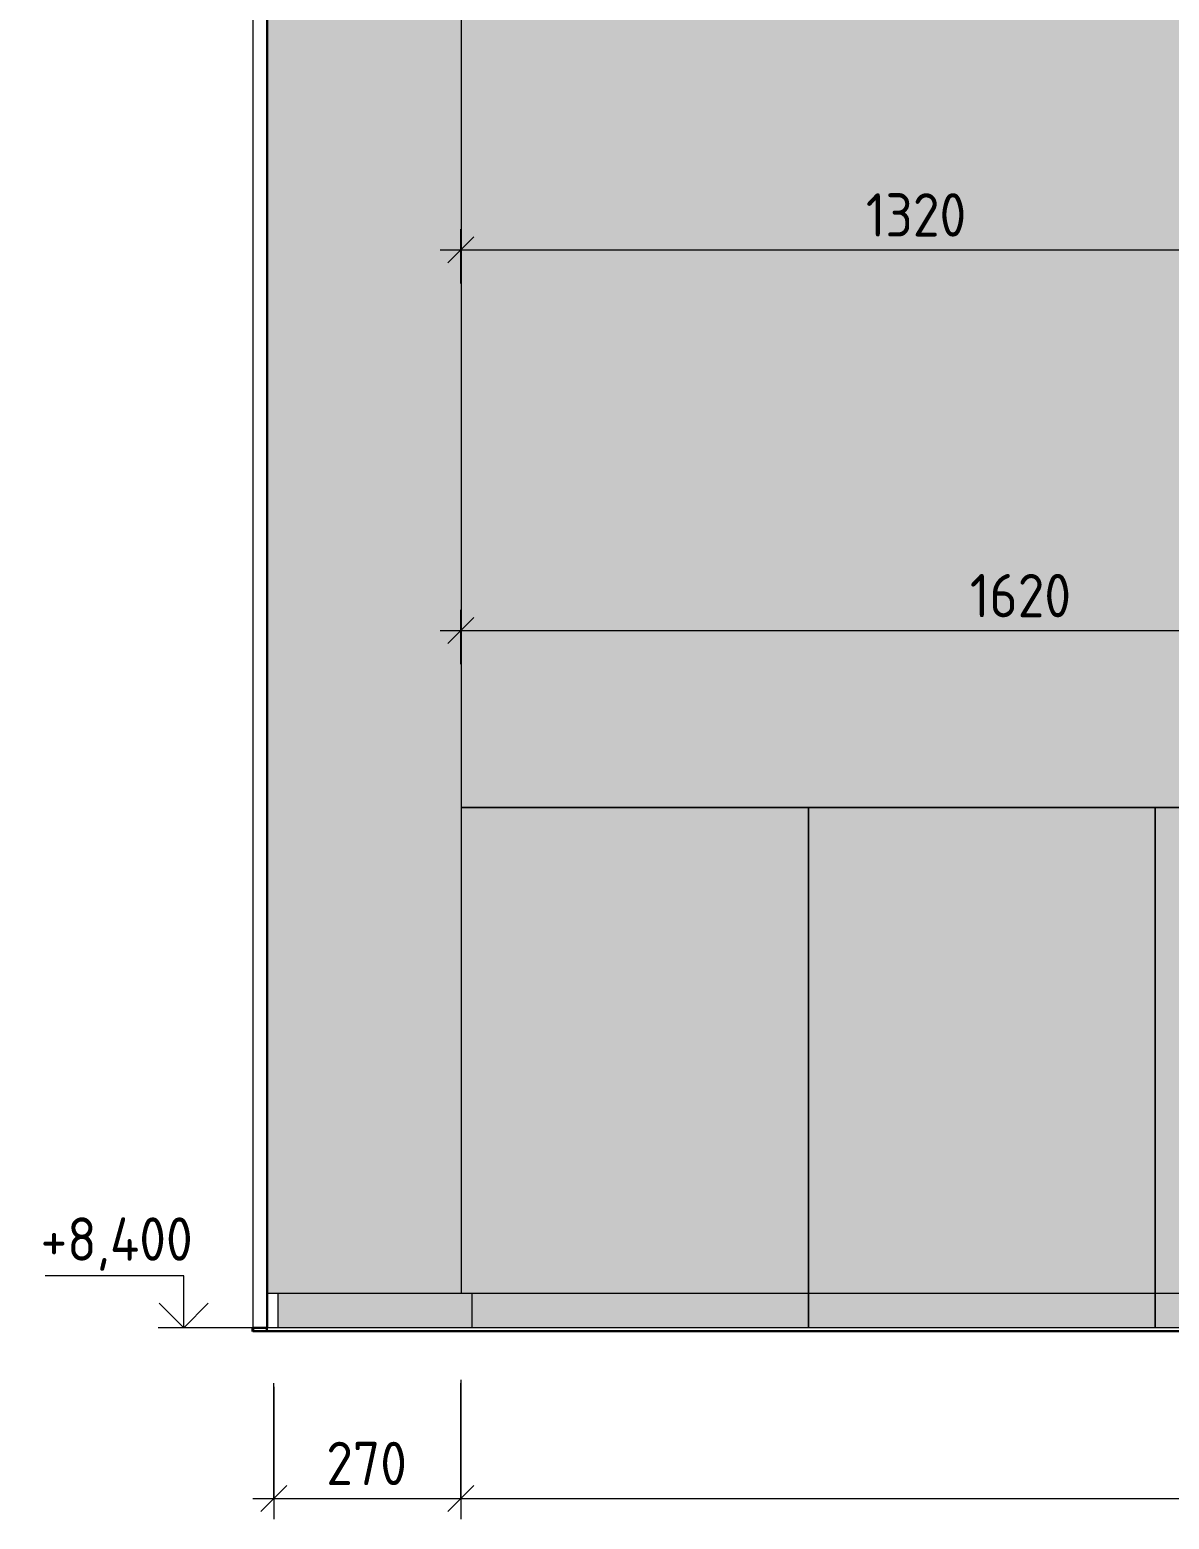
# Model space of a CAD drawing. Header units: millimetres. Extents: x 72431 to 128923, y -1987 to 12500.
# Drawn here: x 92661 to 94304, y 8124 to 10271 of the extents above; entities that cross this region are included whole.
import ezdxf

# ---------------------------------------------------------------- set-up
doc = ezdxf.new("R2010")
doc.units = ezdxf.units.MM
for name, color, linetype, lineweight in [('A-ANNO-DIMS', 7, 'Continuous', 9), ('A-ANNO-DIMS-25', 7, 'Continuous', 9), ('A-FLOR', 7, 'Continuous', 9), ('A-GENM', 7, 'Continuous', 9), ('A-WALL-PATT', 7, 'Continuous', 9), ('G-ANNO-DIMS', 7, 'Continuous', 9), ('G-ANNO-DIMS-1', 7, 'Continuous', 20), ('I-WALL', 7, 'Continuous', 9)]:
    doc.layers.add(name, color=color, linetype=linetype, lineweight=lineweight)
for name, color, linetype, lineweight, true_color in [('A-FLOR-1', 7, 'Continuous', 9, 0x787878), ('A-FLOR-FNSH-1', 7, 'Continuous', 30, 0x3c3c3c), ('A-WALL-4', 7, 'Continuous', 40, 0x3c3c3c), ('A-WALL-5', 7, 'Continuous', 30, 0x3c3c3c), ('I-FURN-10', 7, 'Continuous', 9, 0x9e9e9e), ('I-FURN-7', 7, 'Continuous', 9, 0xacacac), ('I-FURN-9', 7, 'Continuous', 9, 0xc0c0c0)]:
    doc.layers.add(name, color=color, linetype=linetype, lineweight=lineweight, true_color=true_color)
doc.layers.add('I-FURN-8', color=7, linetype='Continuous', lineweight=9, true_color=0x7f7f7f, transparency=0.7)
doc.styles.add('ISOCPEUR_2', font='isocpeur.ttf', dxfattribs={"width": 0.9, "height": 62.5})
doc.dimstyles.new('ISO-2_5_0_9К_БОЛЬШОЙ_1', dxfattribs={"dimscale": 304.8, "dimtxt": 62.248823, "dimasz": 0.123031, "dimexe": 0.098425, "dimexo": 0.246063, "dimgap": 0, "dimtad": 1, "dimdec": 0, "dimrnd": 10, "dimzin": 0, "dimdsep": 46, "dimtxsty": 'ISOCPEUR_2', "dimblk1": 'OBLIQUE', "dimblk2": 'OBLIQUE', "dimsah": 1, "dimcen": 0.09, "dimdle": 0.098425, "dimazin": 0, "dimtfac": 1, "dimtdec": 4, "dimtix": 1, "dimtmove": 0, "dimatfit": 3, "dimfxl": 1, "dimtvp": 1, "dimtolj": 1, "dimtzin": 0, "dimarcsym": 2})

# ---------------------------------------------------------------- blocks, each defined once
blk = doc.blocks.new('Плинтус - Плинтус темный _ст_школа_-32863984-Развертка 3_08-1')
at = {"layer": 'A-GENM'}
for p, q in [((75721, 8400), (75721, 8450)), ((75721, 8450), (75736, 8450)), ((75736, 8450), (75736, 8400))]:
    blk.add_line(p, q, dxfattribs=at)
blk = doc.blocks.new('Плинтус - Плинтус темный _ст_школа_-32862170-Развертка 3_08-1')
at = {"layer": 'A-GENM'}
blk.add_hatch(color=256, dxfattribs=at).paths.add_polyline_path([(76001, 8400), (76016, 8400), (76016, 8450), (75736, 8450), (75736, 8400), (76000, 8400)])
for p in [(75736, 8450), (76016, 8400)]:
    blk.add_line(p, (76016, 8450), dxfattribs=at)
blk = doc.blocks.new('Плинтус - Плинтус темный _ст_школа_-33411916-Развертка 3_08-1')
at = {"layer": 'A-GENM'}
for p, q in [((76016, 8450), (77316, 8450)), ((77316, 8450), (77316, 8400)), ((77316, 8400), (76016, 8400))]:
    blk.add_line(p, q, dxfattribs=at)
blk = doc.blocks.new('1_113 тумба - 1_113 тумба-31126920-Развертка 3_08-1')
at = {"layer": 'I-FURN-8'}
for points in [[(76001, 8450), (76501, 8450), (76501, 9150), (76001, 9150), (76001, 8455.2)], [(76523.1, 8450), (77001, 8450), (77001, 9150), (76501, 9150), (76501, 8450)], [(77001, 8450), (77315, 8450), (77315, 9150), (77001, 9150), (77001, 8455.2)], [(77316, 8400), (77501, 8400), (77501, 9150), (77315, 9150), (77315, 8450), (77316, 8450), (77316, 8424.9)], [(76488.8, 8400), (76501, 8400), (76501, 8450), (76016, 8450), (76016, 8400), (76471.6, 8400)], [(76934.6, 8400), (77001, 8400), (77001, 8450), (76501, 8450), (76501, 8400), (76797.4, 8400)], [(77174.7, 8400), (77316, 8400), (77316, 8450), (77001, 8450), (77001, 8400), (77157.6, 8400)]]:
    blk.add_hatch(color=256, dxfattribs=at).paths.add_polyline_path(points)
at = {"layer": 'I-FURN-10'}
for p, q in [((76501, 8450), (76501, 9150)), ((76501, 8450), (76501, 9150)), ((77001, 8450), (77001, 9150)), ((77001, 8450), (77001, 9150))]:
    blk.add_line(p, q, dxfattribs=at)
at = {"layer": 'I-FURN-7'}
for p, q in [((76501, 9150), (76001, 9150)), ((77001, 9150), (76501, 9150)), ((77315, 9150), (77001, 9150))]:
    blk.add_line(p, q, dxfattribs=at)
at = {"layer": 'I-FURN-9'}
for p, q in [((76001, 9150), (76501, 9150)), ((76501, 9150), (77001, 9150)), ((76501, 8400), (76501, 9150)), ((76501, 9150), (76501, 8400)), ((77001, 9150), (77001, 8400)), ((77001, 9150), (77501, 9150)), ((77001, 8400), (77001, 9150)), ((77501, 9150), (77501, 8400))]:
    blk.add_line(p, q, dxfattribs=at)
blk = doc.blocks.new('Высотные отметки - Стрелка_Верх-17668718-Развертка 3_08-1')
at = {"layer": 'G-ANNO-DIMS'}
for p, q in [((75581.9, 11875), (75381.9, 11875)), ((75581.9, 11800), (75581.9, 11875)), ((75619.8, 11800), (75544.8, 11800))]:
    blk.add_line(p, q, dxfattribs=at)
at = {"layer": 'G-ANNO-DIMS-1'}
for q in [(75546.6, 11835.4), (75617.3, 11835.4)]:
    blk.add_line((75581.9, 11800), q, dxfattribs=at)
blk = doc.blocks.new('DIMBLOCK7-Развертка 3_08-1')
at = {"layer": 'A-ANNO-DIMS-25'}
for p, q in [((93012.6, 8154), (93012.6, 8320)), ((93012.6, 8315), (93012.6, 8124)), ((93282.6, 8325), (93282.6, 8124)), ((93282.6, 8154), (93282.6, 8320)), ((92982.6, 8154), (93282.6, 8154))]:
    blk.add_line(p, q, dxfattribs=at)
at = {"layer": 'A-ANNO-DIMS-25', "lineweight": 20}
for p, q in [((93012.6, 8154), (93031.4, 8172.8)), ((93282.6, 8154), (93301.4, 8172.8)), ((93012.6, 8154), (92993.9, 8135.3)), ((93282.6, 8154), (93263.9, 8135.3))]:
    blk.add_line(p, q, dxfattribs=at)
at = {"layer": 'A-ANNO-DIMS-25', "color": 0, "insert": (93088.4, 8235.7), "char_height": 62.5, "width": 142.215, "attachment_point": 1, "line_spacing_factor": 1.149209, "style": 'ISOCPEUR_2'}
blk.add_mtext('270', dxfattribs=at)
blk = doc.blocks.new('_Oblique')
at = {"color": 0, "linetype": 'ByBlock', "lineweight": -2}
blk.add_line((-0.5, -0.5), (0.5, 0.5), dxfattribs=at)
blk = doc.blocks.new('DIMBLOCK8-Развертка 3_08-1')
at = {"layer": 'A-ANNO-DIMS-25'}
for p, q in [((93282.6, 8325), (93282.6, 8124)), ((93282.6, 8154), (93282.6, 8320)), ((97612.6, 8325), (97612.6, 8124)), ((97612.6, 8154), (97612.6, 8320)), ((93282.6, 8154), (97612.6, 8154))]:
    blk.add_line(p, q, dxfattribs=at)
at = {"layer": 'A-ANNO-DIMS-25', "lineweight": 20}
for p, q in [((93282.6, 8154), (93301.4, 8172.8)), ((97612.6, 8154), (97631.4, 8172.8)), ((93282.6, 8154), (93263.9, 8135.3)), ((97612.6, 8154), (97593.9, 8135.3))]:
    blk.add_line(p, q, dxfattribs=at)
at = {"layer": 'A-ANNO-DIMS-25', "color": 0, "insert": (95365.6, 8235.7), "char_height": 62.5, "width": 196.802, "attachment_point": 1, "line_spacing_factor": 1.149209, "style": 'ISOCPEUR_2'}
blk.add_mtext('4330', dxfattribs=at)
blk = doc.blocks.new('DIMBLOCK12-Развертка 3_08-1')
at = {"layer": 'A-ANNO-DIMS-25'}
for p, q in [((93282.6, 9356.7), (93282.6, 9435.2)), ((94897.6, 9175), (94897.6, 9435.2)), ((93252.6, 9405.2), (94897.6, 9405.2)), ((93282.6, 9405.2), (93282.6, 9356.7)), ((94897.6, 9405.2), (94897.6, 9175))]:
    blk.add_line(p, q, dxfattribs=at)
at = {"layer": 'A-ANNO-DIMS-25', "lineweight": 20}
for p, q in [((93282.6, 9405.2), (93301.4, 9424)), ((94897.6, 9405.2), (94916.4, 9424)), ((93282.6, 9405.2), (93263.9, 9386.5)), ((94897.6, 9405.2), (94878.9, 9386.5))]:
    blk.add_line(p, q, dxfattribs=at)
at = {"layer": 'A-ANNO-DIMS-25', "color": 0, "insert": (94016.5, 9486.9), "char_height": 62.5, "width": 176.691, "attachment_point": 1, "line_spacing_factor": 1.149209, "style": 'ISOCPEUR_2'}
blk.add_mtext('1620', dxfattribs=at)
blk = doc.blocks.new('DIMBLOCK18-Развертка 3_08-1')
at = {"layer": 'A-ANNO-DIMS-25'}
for p, q in [((93282.6, 9905.6), (93282.6, 9984.1)), ((94597.6, 9905.6), (94597.6, 9984.1)), ((93252.6, 9954.1), (94627.6, 9954.1)), ((93282.6, 9954.1), (93282.6, 9905.6)), ((94597.6, 9954.1), (94597.6, 9905.6))]:
    blk.add_line(p, q, dxfattribs=at)
at = {"layer": 'A-ANNO-DIMS-25', "lineweight": 20}
for p, q in [((93282.6, 9954.1), (93301.4, 9972.9)), ((94597.6, 9954.1), (94616.4, 9972.9)), ((93282.6, 9954.1), (93263.9, 9935.4)), ((94597.6, 9954.1), (94578.9, 9935.4))]:
    blk.add_line(p, q, dxfattribs=at)
at = {"layer": 'A-ANNO-DIMS-25', "color": 0, "insert": (93866.5, 10035.8), "char_height": 62.5, "width": 176.691, "attachment_point": 1, "line_spacing_factor": 1.149209, "style": 'ISOCPEUR_2'}
blk.add_mtext('1320', dxfattribs=at)

msp = doc.modelspace()

# ---------------------------------------------------------------- hatches: boundary and pattern name
at = {"layer": 'A-FLOR-1'}
h = msp.add_hatch(color=256, dxfattribs=at)
h.paths.add_polyline_path([(101355.3, 8394.6), (101762.6, 8394.6), (101762.6, 8395), (95577.7, 8395), (95576.3, 8394.6), (101214, 8394.6)])
h.paths.add_polyline_path([(93119.7, 8394.6), (94817.6, 8394.6), (94816.2, 8395), (92982.5, 8395), (92982.5, 8394.6)])
h.paths.add_polyline_path([(94933, 8394.6), (95462.6, 8394.6), (95462.5, 8395), (94933, 8395)])
at = {"layer": 'A-WALL-PATT'}
msp.add_hatch(color=256, dxfattribs=at).paths.add_polyline_path([(93003.6, 8450), (93283.6, 8450), (93283.6, 11800), (93003.6, 11800), (93003.6, 8515.5)])
h = msp.add_hatch(color=256, dxfattribs=at)
h.paths.add_polyline_path([(95798.6, 8400), (95798.6, 8450), (96395.1, 8450), (96395.2, 8860), (97611.6, 8860), (97611.6, 11800), (93283.6, 11800), (93283.6, 9150), (94597.6, 9150), (94597.6, 10200), (95797.6, 10200), (95797.6, 8400)])
h.paths.add_polyline_path([(96415.1, 8450), (97610.1, 8450), (97610.1, 8820), (96415.1, 8820), (96415.1, 8455.2)])

# ---------------------------------------------------------------- linework, layer by layer
at = {"layer": 'A-FLOR'}
msp.add_line((94611.7, 8400), (92982.6, 8400), dxfattribs=at)
at = {"layer": 'A-FLOR-FNSH-1'}
msp.add_line((94816.2, 8395), (92982.5, 8395), dxfattribs=at)
at = {"layer": 'A-WALL-4'}
for p, q in [((92982.6, 8400), (92982.5, 8400)), ((92982.6, 8394.6), (92982.6, 8400))]:
    msp.add_line(p, q, dxfattribs=at)
at = {"layer": 'A-WALL-5'}
for p, q in [((92982.6, 8400), (92982.6, 8394.6)), ((93002.6, 8400), (92982.6, 8400)), ((93002.6, 8394.6), (93002.6, 8400))]:
    msp.add_line(p, q, dxfattribs=at)
at = {"layer": 'G-ANNO-DIMS'}
msp.add_line((93085.3, 8400), (92883, 8400), dxfattribs=at)
at = {"layer": 'I-WALL'}
for p, q in [((93002.6, 8400), (93002.6, 12270)), ((92982.6, 11800), (92982.6, 8400)), ((93003.6, 11800), (93003.6, 8400)), ((93283.6, 8450), (93283.6, 11800))]:
    msp.add_line(p, q, dxfattribs=at)

# ---------------------------------------------------------------- block references
at = {"layer": 'A-GENM'}
for name in ['Плинтус - Плинтус темный _ст_школа_-32863984-Развертка 3_08-1', 'Плинтус - Плинтус темный _ст_школа_-32862170-Развертка 3_08-1', 'Плинтус - Плинтус темный _ст_школа_-33411916-Развертка 3_08-1']:
    msp.add_blockref(name, (17282.6, 0), dxfattribs=at)
at = {"layer": 'G-ANNO-DIMS'}
msp.add_blockref('Высотные отметки - Стрелка_Верх-17668718-Развертка 3_08-1', (17301, -3400), dxfattribs=at)
at = {"layer": 'I-FURN-9'}
msp.add_blockref('1_113 тумба - 1_113 тумба-31126920-Развертка 3_08-1', (17282.6, 0), dxfattribs=at)

# ---------------------------------------------------------------- dimensions: what is measured, and where the dimension line sits
at = {"layer": 'A-ANNO-DIMS'}
for base, p1, p2, override, picture, middle in [((94597.6, 9954.1), (93282.6, 9980.6), (94597.6, 9980.6), {"dimpost": '<>', "dimfxl": 1315.000016}, 'DIMBLOCK18-Развертка 3_08-1', (93940.1, 9985.4)), ((94897.6, 9405.2), (93282.6, 9431.7), (94897.6, 9100), {"dimpost": '<>', "dimfxl": 1648.717824}, 'DIMBLOCK12-Развертка 3_08-1', (94090.1, 9436.5)), ((93282.6, 8154), (93012.6, 8390), (93282.6, 8400), {"dimpost": '<>', "dimfxl": 270.183679}, 'DIMBLOCK7-Развертка 3_08-1', (93147.6, 8185.3)), ((97612.6, 8154), (93282.6, 8400), (97612.6, 8400), {"dimpost": '<>', "dimfxl": 4330.000032}, 'DIMBLOCK8-Развертка 3_08-1', (95447.6, 8185.3))]:
    dim = msp.add_linear_dim(base=base, p1=p1, p2=p2, dimstyle='ISO-2_5_0_9К_БОЛЬШОЙ_1', override=override, dxfattribs=at)
    dim.commit()
    dim.dimension.update_dxf_attribs({"geometry": picture, "text_midpoint": middle})

# ---------------------------------------------------------------- next in the draw order: texts
at = {"layer": 'G-ANNO-DIMS', "insert": (92676.5, 8559.2), "char_height": 62.5, "width": 261.428, "attachment_point": 1, "line_spacing_factor": 1.149209, "style": 'ISOCPEUR_2', "bg_fill": 3, "box_fill_scale": 1.25, "bg_fill_color": 256, "bg_fill_true_color": 13158600, "bg_fill_transparency": 0}
msp.add_mtext('+8,400', dxfattribs=at)

doc.saveas('drawing.dxf')
